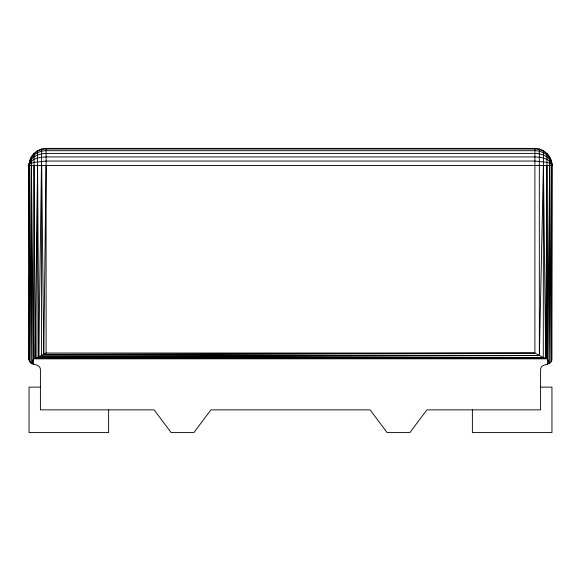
<?xml version="1.0" encoding="UTF-8"?>
<svg xmlns="http://www.w3.org/2000/svg" width="581" height="581" viewBox="0 0 581 581"><rect width="100%" height="100%" fill="white"/><g stroke="black" fill="none" stroke-linecap="round" stroke-linejoin="round"><path stroke-width="0.87" d="M34.047 153.399L33.393 358.702L32.028 363.706L29.508 360.939L29.631 165.462C28.389 156.267 37.271 148.373 46.102 148.409L534.898 148.409C544.027 148.351 552.008 156.333 551.95 165.462L551.95 358.702C552.19 366.662 540.323 362.253 540.584 370.075L540.584 409.859L426.912 409.859L409.859 432.591L387.12 432.591L370.075 409.859L210.925 409.859L193.88 432.591L171.141 432.591L154.088 409.859L40.416 409.859L40.416 370.075C40.706 362.355 28.694 366.538 29.05 358.702L29.05 165.462L29.631 161.046M549.662 156.935L548.972 363.706L547.607 358.702L543.293 357.526L543.424 150.69M31.338 156.935L33.393 358.702L546.685 358.63L546.953 153.399M551.369 161.046L551.492 360.939L551.95 165.462C551.972 156.427 543.801 148.903 534.898 148.99L46.102 148.99C37.199 148.903 29.028 156.427 29.05 165.462L29.508 360.939L29.123 359.639L29.34 276.157M29.348 360.569L31.476 363.401L33.393 364.229L33.393 358.702L36.872 357.881L37.576 150.69M36.872 357.881L543.293 357.526L534.898 353.023L46.102 353.023L36.872 357.881L545.712 358.419L546.953 165.462L547.607 364.229M551.369 165.462L550.076 362.929L549.662 165.462L547.607 358.702L33.393 358.702M546.685 358.63L35.056 358.477L37.576 165.462L38.782 357.024L543.293 357.526M46.102 165.462L43.742 354.374L539.364 355.557L543.424 165.462L545.712 358.419M539.313 148.99L539.364 355.557L38.782 357.024L41.687 148.99M551.95 165.462C550.309 158.25 541.056 157.248 534.898 156.935L46.102 156.935C39.944 157.248 30.691 158.25 29.05 165.462C29.631 157.233 38.84 153.384 46.102 153.399L534.898 153.399C542.16 153.384 551.369 157.233 551.95 165.462L551.369 164.314L549.662 163.254L546.953 162.339L534.898 161.046L46.102 161.046L34.047 162.339L31.338 163.254L29.631 164.314L29.05 165.462C29.188 156.703 37.845 150.581 46.102 150.69L534.898 150.69C543.155 150.581 551.812 156.703 551.95 165.462L29.05 165.462L29.123 359.639M539.364 355.557L41.411 355.674L41.687 165.462L43.742 354.374L534.898 353.023L534.898 148.409M40.416 387.12L29.05 387.12L29.05 432.591L108.625 432.591L108.625 409.859M540.584 387.12L551.95 387.12L551.95 432.591L472.375 432.591L472.375 409.859M29.05 358.702L29.508 360.939M34.047 165.462L35.056 358.477M29.631 165.462L30.924 362.929L31.338 165.462L32.028 363.706M46.102 148.409L46.102 353.023"/></g></svg>
